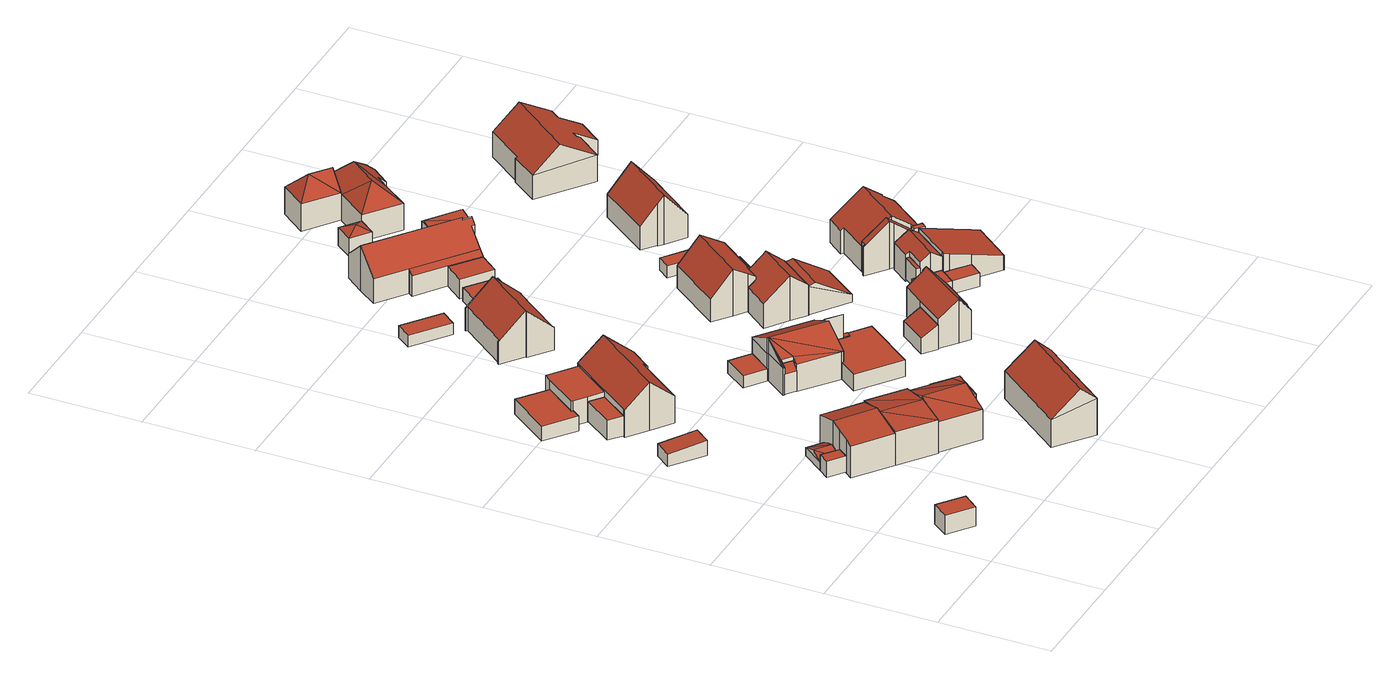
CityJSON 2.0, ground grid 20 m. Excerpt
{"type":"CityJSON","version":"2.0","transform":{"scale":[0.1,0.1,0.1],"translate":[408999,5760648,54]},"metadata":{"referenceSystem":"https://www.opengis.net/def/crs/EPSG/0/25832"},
"CityObjects":{
"building1":{"type":"Building","attributes":{"Gemeindeschluessel":"05515000","Geometrietyp2DReferenz":"3000","function":"31001_2460","roofType":"1000","measuredHeight":3.6},"geometry":[{"type":"Solid","lod":"2","boundaries":[[[[0,1,2,3]],[[4,5,1,0]],[[6,7,5,4]],[[3,2,7,6]],[[4,0,3,6]],[[1,5,7,2]]]],"semantics":{"surfaces":[{"type":"WallSurface"},{"type":"RoofSurface"},{"type":"GroundSurface"}],"values":[[0,0,0,0,1,2]]}}]},
"building2":{"type":"Building","attributes":{"Gemeindeschluessel":"05515000","Geometrietyp2DReferenz":"3000","function":"31001_1310","roofType":"1000","measuredHeight":3},"geometry":[{"type":"Solid","lod":"2","boundaries":[[[[8,9,10,11]],[[12,13,9,8]],[[14,15,13,12]],[[11,10,15,14]],[[12,8,11,14]],[[9,13,15,10]]]],"semantics":{"surfaces":[{"type":"WallSurface"},{"type":"RoofSurface"},{"type":"GroundSurface"}],"values":[[0,0,0,0,1,2]]}}]},
"building3":{"type":"Building","attributes":{"Gemeindeschluessel":"05515000","Geometrietyp2DReferenz":"3000","function":"31001_2460","roofType":"2100","measuredHeight":2.75},"geometry":[{"type":"Solid","lod":"2","boundaries":[[[[16,17,18,19]],[[20,21,17,16]],[[22,23,21,20]],[[19,18,23,22]],[[20,16,19,22]],[[17,21,23,18]]]],"semantics":{"surfaces":[{"type":"WallSurface"},{"type":"RoofSurface"},{"type":"GroundSurface"}],"values":[[0,0,0,0,1,2]]}}]},
"building4":{"type":"Building","attributes":{"Gemeindeschluessel":"05515000","Geometrietyp2DReferenz":"3000","function":"51009_1611","roofType":"3100","measuredHeight":2.45},"geometry":[{"type":"Solid","lod":"2","boundaries":[[[[24,25,26,27]],[[28,15,25,24]],[[29,13,15,28]],[[27,26,13,29]],[[24,30,28]],[[29,31,27]],[[30,24,27]],[[27,31,30]],[[28,30,31]],[[31,29,28]],[[25,15,13,26]]]],"semantics":{"surfaces":[{"type":"WallSurface"},{"type":"RoofSurface"},{"type":"GroundSurface"}],"values":[[0,0,0,0,0,0,1,1,1,1,2]]}}]},
"building5":{"type":"Building","attributes":{"Gemeindeschluessel":"05515000","Geometrietyp2DReferenz":"3000","function":"31001_1000","roofType":"3100","measuredHeight":7.29},"address":[{"country":"Germany","locality":"Münster","thoroughfareNumber":"10a","thoroughfareName":"Im Sundern"}],"geometry":[{"type":"Solid","lod":"2","boundaries":[[[[32,33,34,35]],[[36,37,33,32]],[[38,39,37,36]],[[40,41,39,38]],[[42,43,41,40]],[[44,45,43,42]],[[46,47,45,44]],[[35,34,47,46]],[[40,38,36,42]],[[32,35,46,44,42,36]],[[33,37,39,41,43,45,47,34]]]],"semantics":{"surfaces":[{"type":"WallSurface"},{"type":"RoofSurface"},{"type":"GroundSurface"}],"values":[[0,0,0,0,0,0,0,0,1,1,2]]}}]},
"building6":{"type":"Building","attributes":{"Gemeindeschluessel":"05515000","Geometrietyp2DReferenz":"3000","function":"51009_1610","roofType":"1000","measuredHeight":3.77},"geometry":[{"type":"Solid","lod":"2","boundaries":[[[[48,49,50,51]],[[52,53,49,48]],[[54,55,53,52]],[[51,50,55,54]],[[52,48,51,54]],[[49,53,55,50]]]],"semantics":{"surfaces":[{"type":"WallSurface"},{"type":"RoofSurface"},{"type":"GroundSurface"}],"values":[[0,0,0,0,1,2]]}}]},
"building7":{"type":"Building","attributes":{"Gemeindeschluessel":"05515000","Geometrietyp2DReferenz":"3000","function":"31001_2460","roofType":"1000","measuredHeight":2.83},"geometry":[{"type":"Solid","lod":"2","boundaries":[[[[56,57,58,59]],[[60,61,57,56]],[[62,63,61,60]],[[64,65,63,62]],[[66,67,65,64]],[[59,58,67,66]],[[64,62,60,56,59,66]],[[57,61,63,65,67,58]]]],"semantics":{"surfaces":[{"type":"WallSurface"},{"type":"RoofSurface"},{"type":"GroundSurface"}],"values":[[0,0,0,0,0,0,1,2]]}}]},
"building8":{"type":"Building","attributes":{"Gemeindeschluessel":"05515000","Geometrietyp2DReferenz":"3000","function":"31001_1000","roofType":"3100","measuredHeight":7.16},"address":[{"country":"Germany","locality":"Münster","thoroughfareNumber":"10b","thoroughfareName":"Im Sundern"}],"geometry":[{"type":"Solid","lod":"2","boundaries":[[[[68,69,41,70]],[[71,72,69,68]],[[73,45,72,71]],[[70,41,45,73]],[[68,74,71]],[[73,75,70]],[[74,68,70]],[[70,75,74]],[[71,74,75]],[[75,73,71]],[[69,72,45,41]]]],"semantics":{"surfaces":[{"type":"WallSurface"},{"type":"RoofSurface"},{"type":"GroundSurface"}],"values":[[0,0,0,0,0,0,1,1,1,1,2]]}}]},
"building9":{"type":"Building","attributes":{"Gemeindeschluessel":"05515000","Geometrietyp2DReferenz":"3000","function":"31001_1000"},"address":[{"country":"Germany","locality":"Münster","thoroughfareNumber":"13","thoroughfareName":"Im Sundern"}],"children":["building9-1","building9-2"]},
"building9-1":{"type":"BuildingPart","attributes":{"roofType":"3100","measuredHeight":8.98},"parents":["building9"],"geometry":[{"type":"Solid","lod":"2","boundaries":[[[[76,77,78]],[[79,80,81,82,83]],[[84,85,80,79]],[[86,87,85,84]],[[88,89,87,86]],[[90,91,89,88]],[[92,93,91,90]],[[94,95,93,92]],[[96,97,95,94]],[[98,99,97,96]],[[78,77,99,98]],[[92,90,88,86,84,94]],[[79,83,78,98,96,94,84]],[[81,80,85,87,89,91,93,95,97,99,77]],[[82,76,78,83]],[[81,77,76,82]]]],"semantics":{"surfaces":[{"type":"WallSurface"},{"type":"RoofSurface"},{"type":"GroundSurface"},{"type":"ClosureSurface"}],"values":[[0,0,0,0,0,0,0,0,0,0,0,1,1,2,0,3]]}}]},
"building9-2":{"type":"BuildingPart","attributes":{"roofType":"1000","measuredHeight":4.65},"parents":["building9"],"geometry":[{"type":"Solid","lod":"2","boundaries":[[[[100,101,102,103]],[[104,105,101,100]],[[82,81,105,104]],[[106,107,77,76]],[[108,109,107,106]],[[103,102,109,108]],[[106,76,82,104,100,103,108]],[[101,105,81,77,107,109,102]],[[76,77,81,82]]]],"semantics":{"surfaces":[{"type":"WallSurface"},{"type":"RoofSurface"},{"type":"GroundSurface"},{"type":"ClosureSurface"}],"values":[[0,0,0,0,0,0,1,2,3]]}}]},
"building10":{"type":"Building","attributes":{"Gemeindeschluessel":"05515000","Geometrietyp2DReferenz":"3000","function":"31001_1000","roofType":"5000","measuredHeight":7.34},"address":[{"country":"Germany","locality":"Münster","thoroughfareNumber":"10","thoroughfareName":"Im Sundern"}],"geometry":[{"type":"Solid","lod":"2","boundaries":[[[[110,111,112,113]],[[114,115,111,110]],[[116,117,115,114]],[[113,112,117,116]],[[118,114,110]],[[110,119,118]],[[116,118,119]],[[119,113,116]],[[114,118,116]],[[113,119,110]],[[111,115,117,112]]]],"semantics":{"surfaces":[{"type":"WallSurface"},{"type":"RoofSurface"},{"type":"GroundSurface"}],"values":[[0,0,0,0,1,1,1,1,0,0,2]]}}]},
"building11":{"type":"Building","attributes":{"Gemeindeschluessel":"05515000","Geometrietyp2DReferenz":"3000","function":"31001_1000","roofType":"3100","measuredHeight":9.56},"address":[{"country":"Germany","locality":"Münster","thoroughfareNumber":"8","thoroughfareName":"Im Sundern"}],"geometry":[{"type":"Solid","lod":"2","boundaries":[[[[120,121,122,123]],[[124,125,121,120]],[[126,127,125,124]],[[123,122,127,126]],[[120,128,124]],[[126,129,123]],[[123,129,128,120]],[[124,128,129,126]],[[121,125,127,122]]]],"semantics":{"surfaces":[{"type":"WallSurface"},{"type":"RoofSurface"},{"type":"GroundSurface"}],"values":[[0,0,0,0,0,0,1,1,2]]}}]},
"building12":{"type":"Building","attributes":{"Gemeindeschluessel":"05515000","Geometrietyp2DReferenz":"3000","function":"51009_1610","roofType":"2100","measuredHeight":5.05},"geometry":[{"type":"Solid","lod":"2","boundaries":[[[[130,131,132,133]],[[134,135,131,130]],[[136,137,135,134]],[[133,132,137,136]],[[134,130,133,136]],[[131,135,137,132]]]],"semantics":{"surfaces":[{"type":"WallSurface"},{"type":"RoofSurface"},{"type":"GroundSurface"}],"values":[[0,0,0,0,1,2]]}}]},
"building13":{"type":"Building","attributes":{"Gemeindeschluessel":"05515000","Geometrietyp2DReferenz":"3000","function":"31001_1310","roofType":"2100","measuredHeight":3},"geometry":[{"type":"Solid","lod":"2","boundaries":[[[[138,115,139,140]],[[141,142,115,138]],[[143,144,142,141]],[[145,146,144,143]],[[147,148,146,145]],[[140,139,148,147]],[[145,143,141,138,140,147]],[[115,142,144,146,148,139]]]],"semantics":{"surfaces":[{"type":"WallSurface"},{"type":"RoofSurface"},{"type":"GroundSurface"}],"values":[[0,0,0,0,0,0,1,2]]}}]},
"building14":{"type":"Building","attributes":{"Gemeindeschluessel":"05515000","Geometrietyp2DReferenz":"3000","function":"51009_1611","roofType":"1000","measuredHeight":2.38},"geometry":[{"type":"Solid","lod":"2","boundaries":[[[[149,150,151,152]],[[153,154,150,149]],[[155,156,154,153]],[[152,151,156,155]],[[153,149,152,155]],[[150,154,156,151]]]],"semantics":{"surfaces":[{"type":"WallSurface"},{"type":"RoofSurface"},{"type":"GroundSurface"}],"values":[[0,0,0,0,1,2]]}}]},
"building15":{"type":"Building","attributes":{"Gemeindeschluessel":"05515000","Geometrietyp2DReferenz":"3000","function":"31001_1000","roofType":"5000","measuredHeight":8.15},"address":[{"country":"Germany","locality":"Münster","thoroughfareNumber":"12","thoroughfareName":"Im Sundern"}],"geometry":[{"type":"Solid","lod":"2","boundaries":[[[[157,158,159,160]],[[161,162,158,157]],[[163,164,162,161]],[[165,166,164,163]],[[167,156,166,165]],[[168,154,156,167]],[[169,170,154,168]],[[171,172,170,169]],[[173,174,172,171]],[[175,176,174,173]],[[160,159,176,175]],[[177,178,179]],[[161,177,179]],[[179,163,161]],[[171,180,179]],[[171,179,178]],[[178,175,173,171]],[[181,182,183,179,180]],[[179,165,163]],[[179,183,167,165]],[[183,182,168,167]],[[182,181,169,168]],[[181,180,171,169]],[[178,160,175]],[[178,177,157,160]],[[177,161,157]],[[158,162,164,166,156,154,170,172,174,176,159]]]],"semantics":{"surfaces":[{"type":"WallSurface"},{"type":"RoofSurface"},{"type":"GroundSurface"}],"values":[[0,0,0,0,0,0,0,0,0,0,0,1,1,1,1,1,1,1,0,0,0,0,0,0,0,0,2]]}}]},
"building16":{"type":"Building","attributes":{"Gemeindeschluessel":"05515000","Geometrietyp2DReferenz":"3000","function":"31001_2460","roofType":"1000","measuredHeight":2.19},"geometry":[{"type":"Solid","lod":"2","boundaries":[[[[184,185,186,187]],[[188,189,185,184]],[[190,191,189,188]],[[187,186,191,190]],[[188,184,187,190]],[[185,189,191,186]]]],"semantics":{"surfaces":[{"type":"WallSurface"},{"type":"RoofSurface"},{"type":"GroundSurface"}],"values":[[0,0,0,0,1,2]]}}]},
"building17":{"type":"Building","attributes":{"Gemeindeschluessel":"05515000","Geometrietyp2DReferenz":"3000","function":"31001_1000","roofType":"3100","measuredHeight":8.72},"address":[{"country":"Germany","locality":"Münster","thoroughfareNumber":"15","thoroughfareName":"Im Sundern"}],"geometry":[{"type":"Solid","lod":"2","boundaries":[[[[192,193,194,195]],[[196,197,193,192]],[[198,199,197,196]],[[200,201,199,198]],[[202,203,201,200]],[[204,205,203,202]],[[206,207,205,204]],[[208,209,207,206]],[[210,211,209,208]],[[212,213,211,210]],[[214,215,213,212]],[[216,217,215,214]],[[218,219,217,216]],[[220,221,219,218]],[[195,194,221,220]],[[216,214,212,210,208,206,204,218]],[[202,200,198,196,192,195,220,218,204]],[[193,197,199,201,203,205,207,209,211,213,215,217,219,221,194]]]],"semantics":{"surfaces":[{"type":"WallSurface"},{"type":"RoofSurface"},{"type":"GroundSurface"}],"values":[[0,0,0,0,0,0,0,0,0,0,0,0,0,0,0,1,1,2]]}}]},
"building18":{"type":"Building","attributes":{"Gemeindeschluessel":"05515000","Geometrietyp2DReferenz":"3000","function":"31001_1000"},"address":[{"country":"Germany","locality":"Münster","thoroughfareNumber":"12a","thoroughfareName":"Im Sundern"}],"children":["building18-1","building18-2"]},
"building18-1":{"type":"BuildingPart","attributes":{"roofType":"1000","measuredHeight":3.16},"parents":["building18"],"geometry":[{"type":"Solid","lod":"2","boundaries":[[[[222,223,224,225]],[[226,227,223,222]],[[228,229,227,226]],[[230,231,229,228]],[[232,233,231,230]],[[234,235,233,232]],[[236,237,235,234]],[[238,239,237,236]],[[240,241,239,238]],[[238,236,234,232,230,228,226,222,225,240]],[[223,227,229,231,233,235,237,239,241,224]],[[241,240,225,224]]]],"semantics":{"surfaces":[{"type":"WallSurface"},{"type":"RoofSurface"},{"type":"GroundSurface"},{"type":"ClosureSurface"}],"values":[[0,0,0,0,0,0,0,0,0,1,2,3]]}}]},
"building18-2":{"type":"BuildingPart","attributes":{"roofType":"2100","measuredHeight":7.62},"parents":["building18"],"geometry":[{"type":"Solid","lod":"2","boundaries":[[[[242,243,241,240,244]],[[245,246,243,242]],[[247,225,224,246,245]],[[245,242,244,247]],[[243,246,224,241]],[[225,247,244,240]],[[241,224,225,240]]]],"semantics":{"surfaces":[{"type":"WallSurface"},{"type":"RoofSurface"},{"type":"GroundSurface"},{"type":"ClosureSurface"}],"values":[[0,0,0,1,2,0,3]]}}]},
"building19":{"type":"Building","attributes":{"Gemeindeschluessel":"05515000","Geometrietyp2DReferenz":"3000","function":"51009_1610","roofType":"1000","measuredHeight":3.12},"geometry":[{"type":"Solid","lod":"2","boundaries":[[[[248,249,250,251]],[[252,253,249,248]],[[254,255,253,252]],[[251,250,255,254]],[[252,248,251,254]],[[249,253,255,250]]]],"semantics":{"surfaces":[{"type":"WallSurface"},{"type":"RoofSurface"},{"type":"GroundSurface"}],"values":[[0,0,0,0,1,2]]}}]},
"building20":{"type":"Building","attributes":{"Gemeindeschluessel":"05515000","Geometrietyp2DReferenz":"3000","function":"31001_2460","roofType":"2100","measuredHeight":4.63},"geometry":[{"type":"Solid","lod":"2","boundaries":[[[[256,257,258,259]],[[260,261,257,256]],[[262,263,261,260]],[[259,258,263,262]],[[260,256,259,262]],[[257,261,263,258]]]],"semantics":{"surfaces":[{"type":"WallSurface"},{"type":"RoofSurface"},{"type":"GroundSurface"}],"values":[[0,0,0,0,1,2]]}}]},
"building21":{"type":"Building","attributes":{"Gemeindeschluessel":"05515000","Geometrietyp2DReferenz":"3000","function":"31001_2460","roofType":"1000","measuredHeight":2.47},"geometry":[{"type":"Solid","lod":"2","boundaries":[[[[264,265,266,267]],[[268,269,265,264]],[[270,271,269,268]],[[267,266,271,270]],[[268,264,267,270]],[[265,269,271,266]]]],"semantics":{"surfaces":[{"type":"WallSurface"},{"type":"RoofSurface"},{"type":"GroundSurface"}],"values":[[0,0,0,0,1,2]]}}]},
"building22":{"type":"Building","attributes":{"Gemeindeschluessel":"05515000","Geometrietyp2DReferenz":"3000","function":"31001_1000","roofType":"3100","measuredHeight":8.19},"address":[{"country":"Germany","locality":"Münster","thoroughfareNumber":"14","thoroughfareName":"Im Sundern"}],"geometry":[{"type":"Solid","lod":"2","boundaries":[[[[272,273,274,275]],[[276,277,273,272]],[[278,279,277,276]],[[280,281,279,278]],[[282,283,281,280]],[[284,285,283,282]],[[286,287,285,284]],[[288,289,287,286]],[[290,291,289,288]],[[292,293,291,290]],[[275,274,293,292]],[[286,284,282,280,278,276,288]],[[272,275,292,290,288,276]],[[273,277,279,281,283,285,287,289,291,293,274]]]],"semantics":{"surfaces":[{"type":"WallSurface"},{"type":"RoofSurface"},{"type":"GroundSurface"}],"values":[[0,0,0,0,0,0,0,0,0,0,0,1,1,2]]}}]},
"building23":{"type":"Building","attributes":{"Gemeindeschluessel":"05515000","Geometrietyp2DReferenz":"3000","function":"31001_1000","roofType":"3100","measuredHeight":8.38},"address":[{"country":"Germany","locality":"Münster","thoroughfareNumber":"18a","thoroughfareName":"Im Sundern"}],"geometry":[{"type":"Solid","lod":"2","boundaries":[[[[294,295,296,297]],[[298,299,295,294]],[[300,301,299,298]],[[302,303,301,300]],[[304,305,303,302]],[[306,307,305,304]],[[308,309,307,306]],[[310,311,309,308]],[[312,313,311,310]],[[314,315,313,312]],[[316,317,315,314]],[[297,296,317,316]],[[310,308,306,304,302,312]],[[300,298,294,297,316,314,312,302]],[[295,299,301,303,305,307,309,311,313,315,317,296]]]],"semantics":{"surfaces":[{"type":"WallSurface"},{"type":"RoofSurface"},{"type":"GroundSurface"}],"values":[[0,0,0,0,0,0,0,0,0,0,0,0,1,1,2]]}}]},
"building24":{"type":"Building","attributes":{"Gemeindeschluessel":"05515000","Geometrietyp2DReferenz":"3000","function":"31001_1000"},"address":[{"country":"Germany","locality":"Münster","thoroughfareNumber":"17","thoroughfareName":"Im Sundern"}],"children":["building24-1","building24-2","building24-3"]},
"building24-1":{"type":"BuildingPart","attributes":{"roofType":"2100","measuredHeight":4.6},"parents":["building24"],"geometry":[{"type":"Solid","lod":"2","boundaries":[[[[318,319,320,321,322]],[[323,324,325,326,327]],[[328,329,324,323]],[[323,327,318,322,328]],[[320,325,324,329,321]],[[326,319,318,327]],[[325,320,319,326]],[[321,329,328,322]]]],"semantics":{"surfaces":[{"type":"WallSurface"},{"type":"RoofSurface"},{"type":"GroundSurface"},{"type":"ClosureSurface"}],"values":[[0,0,0,1,2,0,3,3]]}}]},
"building24-2":{"type":"BuildingPart","attributes":{"roofType":"3100","measuredHeight":8.42},"parents":["building24"],"geometry":[{"type":"Solid","lod":"2","boundaries":[[[[330,331,332,333]],[[322,321,331,330]],[[334,335,329,328]],[[336,337,335,334]],[[338,339,337,336]],[[340,341,339,338]],[[342,343,341,340]],[[344,345,343,342]],[[346,347,345,344]],[[348,349,347,346]],[[350,351,349,348]],[[333,332,351,350]],[[344,342,340,338,336,346]],[[334,328,322,330,333,350,348,346,336]],[[331,321,329,335,337,339,341,343,345,347,349,351,332]],[[321,322,328,329]]]],"semantics":{"surfaces":[{"type":"WallSurface"},{"type":"RoofSurface"},{"type":"GroundSurface"},{"type":"ClosureSurface"}],"values":[[0,0,0,0,0,0,0,0,0,0,0,0,1,1,2,3]]}}]},
"building24-3":{"type":"BuildingPart","attributes":{"roofType":"1000","measuredHeight":3.62},"parents":["building24"],"geometry":[{"type":"Solid","lod":"2","boundaries":[[[[352,353,320,319]],[[354,355,353,352]],[[326,325,355,354]],[[352,319,326,354]],[[320,353,355,325]],[[325,326,319,320]]]],"semantics":{"surfaces":[{"type":"WallSurface"},{"type":"RoofSurface"},{"type":"GroundSurface"},{"type":"ClosureSurface"}],"values":[[0,0,0,1,2,3]]}}]},
"building25":{"type":"Building","attributes":{"Gemeindeschluessel":"05515000","Geometrietyp2DReferenz":"3000","function":"31001_1000","roofType":"3100","measuredHeight":8.78},"address":[{"country":"Germany","locality":"Münster","thoroughfareNumber":"18","thoroughfareName":"Im Sundern"}],"geometry":[{"type":"Solid","lod":"2","boundaries":[[[[356,357,358,359]],[[360,361,357,356]],[[362,363,361,360]],[[364,365,363,362]],[[366,367,365,364]],[[368,369,367,366]],[[370,371,369,368]],[[372,373,371,370]],[[359,358,373,372]],[[366,364,362,368]],[[360,356,359,372,370,368,362]],[[357,361,363,365,367,369,371,373,358]]]],"semantics":{"surfaces":[{"type":"WallSurface"},{"type":"RoofSurface"},{"type":"GroundSurface"}],"values":[[0,0,0,0,0,0,0,0,0,1,1,2]]}}]},
"building26":{"type":"Building","attributes":{"Gemeindeschluessel":"05515000","Geometrietyp2DReferenz":"3000","function":"31001_1000","roofType":"3100","measuredHeight":5.66},"address":[{"country":"Germany","locality":"Münster","thoroughfareNumber":"18b","thoroughfareName":"Im Sundern"}],"geometry":[{"type":"Solid","lod":"2","boundaries":[[[[374,307,309,375]],[[376,377,307,374]],[[378,379,377,376]],[[375,309,379,378]],[[374,380,376]],[[378,381,375]],[[375,381,380,374]],[[376,380,381,378]],[[307,377,379,309]]]],"semantics":{"surfaces":[{"type":"WallSurface"},{"type":"RoofSurface"},{"type":"GroundSurface"}],"values":[[0,0,0,0,0,0,1,1,2]]}}]},
"building27":{"type":"Building","attributes":{"Gemeindeschluessel":"05515000","Geometrietyp2DReferenz":"3000","function":"51009_1610","roofType":"1000","measuredHeight":2.85},"geometry":[{"type":"Solid","lod":"2","boundaries":[[[[382,383,384,385]],[[386,387,383,382]],[[388,389,387,386]],[[385,384,389,388]],[[386,382,385,388]],[[383,387,389,384]]]],"semantics":{"surfaces":[{"type":"WallSurface"},{"type":"RoofSurface"},{"type":"GroundSurface"}],"values":[[0,0,0,0,1,2]]}}]},
"building28":{"type":"Building","attributes":{"Gemeindeschluessel":"05515000","Geometrietyp2DReferenz":"3000","function":"31001_1310","roofType":"3500","measuredHeight":4.4},"geometry":[{"type":"Solid","lod":"2","boundaries":[[[[390,391,392,393]],[[394,395,391,390]],[[396,397,395,394]],[[393,392,397,396]],[[393,398,390]],[[390,398,394]],[[394,398,396]],[[396,398,393]],[[391,395,397,392]]]],"semantics":{"surfaces":[{"type":"WallSurface"},{"type":"RoofSurface"},{"type":"GroundSurface"}],"values":[[0,0,0,0,1,1,1,1,2]]}}]},
"building29":{"type":"Building","attributes":{"Gemeindeschluessel":"05515000","Geometrietyp2DReferenz":"3000","function":"31001_2460","roofType":"1000","measuredHeight":2.39},"geometry":[{"type":"Solid","lod":"2","boundaries":[[[[399,400,401,402]],[[403,404,400,399]],[[405,406,404,403]],[[407,408,406,405]],[[409,410,408,407]],[[411,412,410,409]],[[402,401,412,411]],[[409,407,405,403,399,402,411]],[[400,404,406,408,410,412,401]]]],"semantics":{"surfaces":[{"type":"WallSurface"},{"type":"RoofSurface"},{"type":"GroundSurface"}],"values":[[0,0,0,0,0,0,0,1,2]]}}]},
"building30":{"type":"Building","attributes":{"Gemeindeschluessel":"05515000","Geometrietyp2DReferenz":"3000","function":"31001_2460","roofType":"2100","measuredHeight":2.31},"geometry":[{"type":"Solid","lod":"2","boundaries":[[[[413,414,415,416]],[[417,418,414,413]],[[419,420,418,417]],[[416,415,420,419]],[[417,413,416,419]],[[414,418,420,415]]]],"semantics":{"surfaces":[{"type":"WallSurface"},{"type":"RoofSurface"},{"type":"GroundSurface"}],"values":[[0,0,0,0,1,2]]}}]},
"building31":{"type":"Building","attributes":{"Gemeindeschluessel":"05515000","Geometrietyp2DReferenz":"3000","function":"51009_1610","roofType":"1000","measuredHeight":3.85},"geometry":[{"type":"Solid","lod":"2","boundaries":[[[[421,422,423,424]],[[425,426,422,421]],[[427,428,426,425]],[[424,423,428,427]],[[425,421,424,427]],[[422,426,428,423]]]],"semantics":{"surfaces":[{"type":"WallSurface"},{"type":"RoofSurface"},{"type":"GroundSurface"}],"values":[[0,0,0,0,1,2]]}}]},
"building32":{"type":"Building","attributes":{"Gemeindeschluessel":"05515000","Geometrietyp2DReferenz":"3000","function":"31001_1310","roofType":"1000","measuredHeight":2.46},"geometry":[{"type":"Solid","lod":"2","boundaries":[[[[409,429,430,411]],[[431,432,429,409]],[[433,434,432,431]],[[435,436,434,433]],[[437,438,436,435]],[[411,430,438,437]],[[435,433,431,409,411,437]],[[429,432,434,436,438,430]]]],"semantics":{"surfaces":[{"type":"WallSurface"},{"type":"RoofSurface"},{"type":"GroundSurface"}],"values":[[0,0,0,0,0,0,1,2]]}}]},
"building33":{"type":"Building","attributes":{"Gemeindeschluessel":"05515000","Geometrietyp2DReferenz":"3000","function":"51009_1611","roofType":"3100","measuredHeight":2.9},"geometry":[{"type":"Solid","lod":"2","boundaries":[[[[439,440,441,442]],[[443,444,440,439]],[[445,446,444,443]],[[442,441,446,445]],[[439,447,443]],[[445,448,442]],[[447,439,442]],[[442,448,447]],[[443,447,448]],[[448,445,443]],[[440,444,446,441]]]],"semantics":{"surfaces":[{"type":"WallSurface"},{"type":"RoofSurface"},{"type":"GroundSurface"}],"values":[[0,0,0,0,0,0,1,1,1,1,2]]}}]},
"building34":{"type":"Building","attributes":{"Gemeindeschluessel":"05515000","Geometrietyp2DReferenz":"3000","function":"31001_1000"},"address":[{"country":"Germany","locality":"Münster","thoroughfareNumber":"16a","thoroughfareName":"Im Sundern"}],"children":["building34-1","building34-2"]},
"building34-1":{"type":"BuildingPart","attributes":{"roofType":"3100","measuredHeight":6.66},"parents":["building34"],"geometry":[{"type":"Solid","lod":"2","boundaries":[[[[449,450,451,452]],[[453,454,455,456]],[[457,458,454,453]],[[459,460,458,457]],[[461,462,460,459]],[[463,464,462,461]],[[465,466,464,463]],[[467,468,466,465]],[[469,470,468,467]],[[452,451,470,469]],[[463,461,459,457,453,465]],[[456,449,452,469,467,465,453]],[[450,455,454,458,460,462,464,466,468,470,451]],[[455,450,449,456]]]],"semantics":{"surfaces":[{"type":"WallSurface"},{"type":"RoofSurface"},{"type":"GroundSurface"},{"type":"ClosureSurface"}],"values":[[0,0,0,0,0,0,0,0,0,0,1,1,2,3]]}}]},
"building34-2":{"type":"BuildingPart","attributes":{"roofType":"2100","measuredHeight":6.17},"parents":["building34"],"geometry":[{"type":"Solid","lod":"2","boundaries":[[[[471,472,450,449,473]],[[474,475,472,471]],[[476,477,475,474]],[[478,479,477,476]],[[480,481,479,478]],[[482,483,481,480]],[[484,485,483,482]],[[486,487,485,484]],[[488,456,455,487,486]],[[484,482,480,478,476,474,471,473,488,486]],[[450,472,475,477,479,481,483,485,487,455]],[[456,488,473,449]],[[450,455,456,449]]]],"semantics":{"surfaces":[{"type":"WallSurface"},{"type":"RoofSurface"},{"type":"GroundSurface"},{"type":"ClosureSurface"}],"values":[[0,0,0,0,0,0,0,0,0,1,2,0,3]]}}]},
"building35":{"type":"Building","attributes":{"Gemeindeschluessel":"05515000","Geometrietyp2DReferenz":"3000","function":"51009_1610","roofType":"1000","measuredHeight":5.12},"geometry":[{"type":"Solid","lod":"2","boundaries":[[[[489,490,491,492]],[[493,494,490,489]],[[495,496,494,493]],[[492,491,496,495]],[[493,489,492,495]],[[490,494,496,491]]]],"semantics":{"surfaces":[{"type":"WallSurface"},{"type":"RoofSurface"},{"type":"GroundSurface"}],"values":[[0,0,0,0,1,2]]}}]},
"building36":{"type":"Building","attributes":{"Gemeindeschluessel":"05515000","Geometrietyp2DReferenz":"3000","function":"31001_1000"},"address":[{"country":"Germany","locality":"Münster","thoroughfareNumber":"19","thoroughfareName":"Im Sundern"}],"children":["building36-1","building36-2"]},
"building36-1":{"type":"BuildingPart","attributes":{"roofType":"5000","measuredHeight":8.35},"parents":["building36"],"geometry":[{"type":"Solid","lod":"2","boundaries":[[[[497,498,499,500,501]],[[502,503,498,497]],[[504,505,506,503,502]],[[497,507,502]],[[504,508,501]],[[501,508,507]],[[507,497,501]],[[507,508,504]],[[504,502,507]],[[498,503,506,499]],[[505,504,501,500]],[[499,506,505,500]]]],"semantics":{"surfaces":[{"type":"WallSurface"},{"type":"RoofSurface"},{"type":"GroundSurface"},{"type":"ClosureSurface"}],"values":[[0,0,0,1,0,1,1,1,1,2,0,3]]}}]},
"building36-2":{"type":"BuildingPart","attributes":{"roofType":"3200","measuredHeight":8.36},"parents":["building36"],"geometry":[{"type":"Solid","lod":"2","boundaries":[[[[509,510,506,505]],[[511,512,510,509]],[[513,514,512,511]],[[515,516,514,513]],[[517,518,516,515]],[[519,520,518,517]],[[521,522,520,519]],[[523,524,522,521]],[[500,499,524,523]],[[519,525,521]],[[505,526,509]],[[515,513,511,509,526,517]],[[517,526,525,519]],[[500,523,525,526,505]],[[521,525,523]],[[510,512,514,516,518,520,522,524,499,506]],[[499,500,505,506]]]],"semantics":{"surfaces":[{"type":"WallSurface"},{"type":"RoofSurface"},{"type":"GroundSurface"},{"type":"ClosureSurface"}],"values":[[0,0,0,0,0,0,0,0,0,1,1,1,1,1,1,2,3]]}}]},
"building37":{"type":"Building","attributes":{"Gemeindeschluessel":"05515000","Geometrietyp2DReferenz":"3000","function":"31001_1000"},"address":[{"country":"Germany","locality":"Münster","thoroughfareNumber":"16","thoroughfareName":"Im Sundern"}],"children":["building37-1","building37-2"]},
"building37-1":{"type":"BuildingPart","attributes":{"roofType":"3100","measuredHeight":8.86},"parents":["building37"],"geometry":[{"type":"Solid","lod":"2","boundaries":[[[[527,528,529,530]],[[531,532,528,527]],[[533,534,532,531]],[[535,536,534,533]],[[537,538,536,535]],[[539,540,538,537]],[[541,542,543,540,539]],[[544,545,546,547]],[[530,529,545,544]],[[541,539,537,535,533,531,548]],[[527,530,544,547,549,550,548,531]],[[528,532,534,536,538,540,543,551,552,546,545,529]],[[542,541,548,553]],[[543,542,553,551]],[[553,548,550]],[[546,552,549,547]],[[552,551,553,550,549]]]],"semantics":{"surfaces":[{"type":"WallSurface"},{"type":"RoofSurface"},{"type":"GroundSurface"},{"type":"ClosureSurface"}],"values":[[0,0,0,0,0,0,0,0,0,1,1,2,0,3,0,3,3]]}}]},
"building37-2":{"type":"BuildingPart","attributes":{"roofType":"3100","measuredHeight":8.84},"parents":["building37"],"geometry":[{"type":"Solid","lod":"2","boundaries":[[[[554,547,546,555,556]],[[557,558,543,542]],[[559,560,558,557]],[[561,562,560,559]],[[563,564,562,561]],[[565,566,564,563]],[[567,568,566,565]],[[569,570,568,567]],[[556,555,570,569]],[[563,561,559,557,542,553,550,571,565]],[[554,556,569,567,565,571]],[[546,552,551,543,558,560,562,564,566,568,570,555]],[[547,554,571,549]],[[546,547,549,552]],[[549,571,550]],[[543,551,553,542]],[[551,552,549,550,553]]]],"semantics":{"surfaces":[{"type":"WallSurface"},{"type":"RoofSurface"},{"type":"GroundSurface"},{"type":"ClosureSurface"}],"values":[[0,0,0,0,0,0,0,0,0,1,1,2,0,3,0,3,3]]}}]},
"building38":{"type":"Building","attributes":{"Gemeindeschluessel":"05515000","Geometrietyp2DReferenz":"3000","function":"31001_1000","roofType":"3100","measuredHeight":9.16},"address":[{"country":"Germany","locality":"Münster","thoroughfareNumber":"20","thoroughfareName":"Im Sundern"}],"geometry":[{"type":"Solid","lod":"2","boundaries":[[[[572,573,574,575]],[[576,577,573,572]],[[578,579,577,576]],[[580,581,579,578]],[[582,583,581,580]],[[584,585,583,582]],[[586,587,585,584]],[[575,574,587,586]],[[580,578,576,582]],[[572,575,586,584,582,576]],[[573,577,579,581,583,585,587,574]]]],"semantics":{"surfaces":[{"type":"WallSurface"},{"type":"RoofSurface"},{"type":"GroundSurface"}],"values":[[0,0,0,0,0,0,0,0,1,1,2]]}}]},
"building39":{"type":"Building","attributes":{"Gemeindeschluessel":"05515000","Geometrietyp2DReferenz":"3000","function":"31001_1000","roofType":"5000","measuredHeight":8.92},"address":[{"country":"Germany","locality":"Münster","thoroughfareNumber":"26","thoroughfareName":"Im Sundern"}],"geometry":[{"type":"Solid","lod":"2","boundaries":[[[[588,589,590,591]],[[592,593,589,588]],[[594,595,593,592]],[[596,597,595,594]],[[598,599,597,596]],[[600,601,599,598]],[[602,603,601,600]],[[604,605,603,602]],[[606,607,605,604]],[[608,609,607,606]],[[610,611,609,608]],[[612,613,611,610]],[[591,590,613,612]],[[614,612,610,608,606,615]],[[598,596,594,592,588,591,614,615,604,602,600]],[[612,614,591]],[[604,615,606]],[[589,593,595,597,599,601,603,605,607,609,611,613,590]]]],"semantics":{"surfaces":[{"type":"WallSurface"},{"type":"RoofSurface"},{"type":"GroundSurface"}],"values":[[0,0,0,0,0,0,0,0,0,0,0,0,0,1,1,0,0,2]]}}]}
},
"vertices":[
[57,126,48],[57,126,12],[35,97,12],[35,97,48],[101,92,48],[101,92,12],[79,64,48],[79,64,12],
[113,342,39],[113,342,9],[140,321,9],[140,321,39],[127,360,39],[127,360,9],[154,339,39],[154,339,9],
[109,568,40],[109,568,12],[52,611,12],[52,611,35],[87,540,40],[87,540,12],[30,583,35],[30,583,12],
[185,379,24],[185,379,9],[158,400,9],[158,400,24],[154,339,24],[127,360,24],[169,359,34],[142,380,34],
[154,339,75],[154,339,7],[140,321,7],[140,321,71],[168,357,80],[168,357,7],[194,392,67],[194,392,7],[258,344,67],[258,344,7],[232,309,80],[232,309,7],[194,260,67],[194,260,7],[130,308,67],[130,308,7],
[57,702,51],[57,702,14],[80,684,14],[80,684,51],[95,754,51],[95,754,14],[119,736,51],[119,736,14],
[65,868,42],[65,868,14],[10,795,14],[10,795,42],[115,830,42],[115,830,14],[71,772,42],[71,772,14],[74,770,42],[74,770,14],[63,755,42],[63,755,14],
[319,297,70],[319,297,7],[258,344,70],[256,213,70],[256,213,7],[194,260,70],[288,255,79],[226,302,79],
[119,736,60],[119,736,13],[119,736,64],[174,809,64],[174,809,13],[172,806,13],[172,806,60],[172,806,64],[210,781,103],[210,781,13],[254,748,55],[254,748,13],[224,709,55],[224,709,13],[216,715,64],[216,715,13],[150,627,64],[150,627,13],[114,654,103],[114,654,13],[78,681,64],[78,681,13],[80,684,64],[80,684,13],
[115,830,60],[115,830,13],[71,772,13],[71,772,60],[124,842,60],[124,842,13],[95,754,60],[95,754,13],[74,770,60],[74,770,13],
[319,297,66],[319,297,9],[256,213,9],[256,213,66],[383,248,66],[383,248,9],[320,165,66],[320,165,9],[355,211,83],[291,259,83],
[403,3,83],[403,3,14],[502,131,14],[502,131,83],[338,53,66],[338,53,14],[438,182,66],[438,182,14],[380,21,109],[480,149,109],
[308,514,65],[308,514,14],[300,504,14],[300,504,52],[325,501,65],[325,501,14],[318,491,52],[318,491,14],
[383,248,37],[372,234,9],[372,234,36],[368,260,37],[368,260,9],[391,291,39],[391,291,9],[433,259,39],[433,259,9],[399,214,36],[399,214,9],
[321,614,36],[321,614,13],[291,573,13],[291,573,36],[357,588,36],[357,588,13],[326,547,36],[326,547,13],
[308,514,64],[308,514,13],[325,501,13],[325,501,64],[300,504,64],[300,504,13],[298,506,64],[298,506,13],[328,546,64],[328,546,13],[326,547,64],[357,588,64],[445,520,64],[445,520,13],[384,440,64],[384,440,13],[381,442,64],[381,442,13],[318,491,64],[318,491,13],[308,514,72],[325,501,72],[328,546,94],[414,480,94],[445,520,67],[357,588,67],[326,547,94],
[238,1058,35],[238,1058,13],[258,1084,13],[258,1084,35],[174,1107,35],[174,1107,13],[194,1133,35],[194,1133,13],
[190,957,55],[190,957,13],[189,955,13],[189,955,55],[192,955,57],[192,955,13],[259,1042,57],[259,1042,13],[257,1044,55],[257,1044,13],[258,1046,55],[258,1046,13],[297,1016,100],[297,1016,13],[336,986,55],[336,986,13],[335,984,55],[335,984,13],[333,986,57],[333,986,13],[265,896,57],[265,896,13],[267,895,55],[267,895,13],[266,893,55],[266,893,13],[226,923,100],[226,923,13],[227,925,100],[227,925,13],
[457,463,45],[457,463,14],[447,470,14],[447,470,45],[464,471,45],[464,471,14],[499,444,45],[499,444,14],[494,438,45],[494,438,14],[430,353,45],[430,353,14],[356,409,45],[356,409,14],[381,442,45],[381,442,14],[384,440,45],[384,440,14],[422,490,45],[422,490,14],
[445,520,57],[445,520,14],[422,490,90],[470,501,57],[470,501,14],[447,470,90],
[457,463,46],[457,463,15],[464,471,15],[464,471,46],[447,470,46],[447,470,15],[454,479,46],[454,479,15],
[503,359,42],[503,359,13],[527,341,13],[527,341,59],[539,407,42],[539,407,13],[563,389,59],[563,389,13],
[305,1048,39],[305,1048,14],[355,1010,14],[355,1010,39],[334,1086,39],[334,1086,14],[384,1048,39],[384,1048,14],
[575,305,69],[575,305,14],[602,339,14],[602,339,69],[557,318,96],[557,318,14],[527,341,69],[527,341,14],[563,389,69],[563,389,14],[593,427,69],[593,427,14],[618,409,91],[618,409,14],[619,411,91],[619,411,14],[624,407,96],[624,407,14],[654,384,51],[654,384,14],[613,330,51],[613,330,14],
[529,678,69],[529,678,12],[511,654,12],[511,654,69],[531,676,71],[531,676,12],[551,661,91],[551,661,12],[556,658,96],[556,658,12],[582,638,69],[582,638,12],[581,637,69],[581,637,12],[532,572,69],[532,572,12],[532,571,69],[532,571,12],[505,591,96],[505,591,12],[467,619,58],[467,619,12],[500,662,58],[500,662,12],
[416,1089,50],[416,1089,49],[416,1089,12],[422,1097,12],[422,1097,58],[315,1166,50],[315,1166,12],[366,1128,12],[366,1128,49],[366,1128,50],[321,1174,58],[321,1174,12],
[440,1121,85],[440,1121,12],[445,1117,12],[445,1117,85],[270,1213,58],[270,1213,12],[295,1247,97],[295,1247,12],[321,1281,58],[321,1281,12],[478,1161,58],[478,1161,12],[476,1158,62],[476,1158,12],[463,1168,62],[463,1168,12],[440,1137,97],[440,1137,12],[438,1135,95],[438,1135,12],[451,1125,95],[451,1125,12],
[390,1056,49],[390,1056,12],[340,1094,49],[340,1094,12],
[511,654,75],[511,654,13],[529,678,13],[529,678,75],[500,662,84],[500,662,13],[478,678,101],[478,678,13],[446,703,56],[446,703,13],[515,794,56],[515,794,13],[548,770,101],[548,770,13],[582,743,74],[582,743,13],[531,676,74],[531,676,13],
[581,637,66],[532,572,66],[645,589,26],[645,589,12],[597,525,26],[597,525,12],[593,628,69],[544,564,69],
[577,737,45],[577,737,16],[531,676,16],[531,676,45],[596,722,45],[596,722,16],[551,661,45],[551,661,16],
[410,1281,48],[410,1281,14],[432,1310,14],[432,1310,48],[377,1306,48],[377,1306,14],[398,1335,48],[398,1335,14],[405,1307,58],
[664,452,37],[664,452,13],[642,425,13],[642,425,37],[671,447,37],[671,447,13],[677,443,37],[677,443,13],[708,419,37],[708,419,13],[704,414,37],[704,414,13],[686,391,37],[686,391,13],
[553,843,35],[553,843,12],[537,822,12],[537,822,34],[595,811,35],[595,811,12],[579,790,34],[579,790,12],
[671,447,53],[671,447,14],[677,443,14],[677,443,53],[693,476,53],[693,476,14],[699,472,53],[699,472,14],
[704,414,12],[686,391,12],[712,408,37],[712,408,12],[712,409,37],[712,409,12],[744,384,37],[744,384,12],[726,361,37],[726,361,12],
[547,1191,35],[547,1191,11],[491,1232,11],[491,1232,35],[528,1165,35],[528,1165,11],[472,1207,35],[472,1207,11],[542,1184,40],[486,1225,40],
[757,483,63],[757,483,9],[751,488,9],[751,488,68],[692,431,76],[692,431,9],[708,419,9],[708,419,63],[677,443,63],[677,443,9],[699,472,63],[699,472,9],[693,476,59],[693,476,9],[718,508,59],[718,508,9],[739,492,76],[739,492,9],[747,486,69],[747,486,9],[750,489,69],[750,489,9],
[831,426,41],[831,426,9],[757,483,71],[844,416,36],[844,416,9],[791,349,36],[791,349,9],[790,349,37],[790,349,9],[744,384,55],[744,384,9],[712,409,68],[712,409,9],[712,408,68],[712,408,9],[704,414,71],[704,414,9],[708,419,71],
[751,488,71],[751,488,20],[766,476,20],[766,476,71],[757,496,71],[757,496,20],[773,484,71],[773,484,20],
[419,1410,60],[419,1410,9],[476,1367,9],[476,1367,59],[476,1367,60],[454,1456,60],[454,1456,9],[510,1413,60],[510,1413,59],[510,1413,9],[459,1416,92],[493,1390,92],
[570,1368,59],[570,1368,9],[582,1358,46],[582,1358,9],[556,1325,46],[556,1325,9],[544,1334,59],[544,1334,9],[527,1312,59],[527,1312,9],[491,1264,59],[491,1264,9],[432,1310,59],[432,1310,9],[474,1365,59],[474,1365,9],[484,1317,92],[523,1367,92],
[742,632,56],[742,632,12],[719,602,12],[719,602,55],[789,596,101],[789,596,12],[816,576,75],[816,576,12],[813,573,75],[813,573,12],[830,560,60],[830,560,12],[773,484,59],[773,484,12],[757,496,74],[757,496,66],[757,496,12],[723,599,59],[723,599,12],[686,550,12],[686,550,59],[729,517,101],[721,523,93],[725,520,97],[729,517,12],[721,523,12],[729,517,93],
[686,550,68],[680,542,12],[680,542,68],[751,488,66],[751,488,12],[750,489,67],[750,489,12],[747,486,67],[747,486,12],[718,508,95],[718,508,12],[712,513,101],[712,513,12],[675,541,66],[675,541,12],[677,544,66],[677,544,12],[721,523,101],
[660,985,56],[660,985,12],[593,896,12],[593,896,56],[694,959,104],[694,959,12],[728,934,56],[728,934,12],[659,843,56],[659,843,12],[625,869,104],[625,869,12],[617,876,91],[617,876,12],[618,877,91],[618,877,12],
[828,1161,67],[828,1161,13],[829,1162,13],[829,1162,67],[816,1145,67],[816,1145,13],[850,1119,42],[850,1119,13],[818,1076,42],[818,1076,13],[783,1103,68],[783,1103,13],[777,1095,68],[777,1095,13],[783,1091,63],[783,1091,13],[748,1044,63],[748,1044,13],[655,1114,58],[655,1114,13],[690,1161,58],[690,1161,13],[692,1159,60],[692,1159,13],[743,1226,60],[743,1226,13],[781,1197,102],[695,1084,102]
]}
